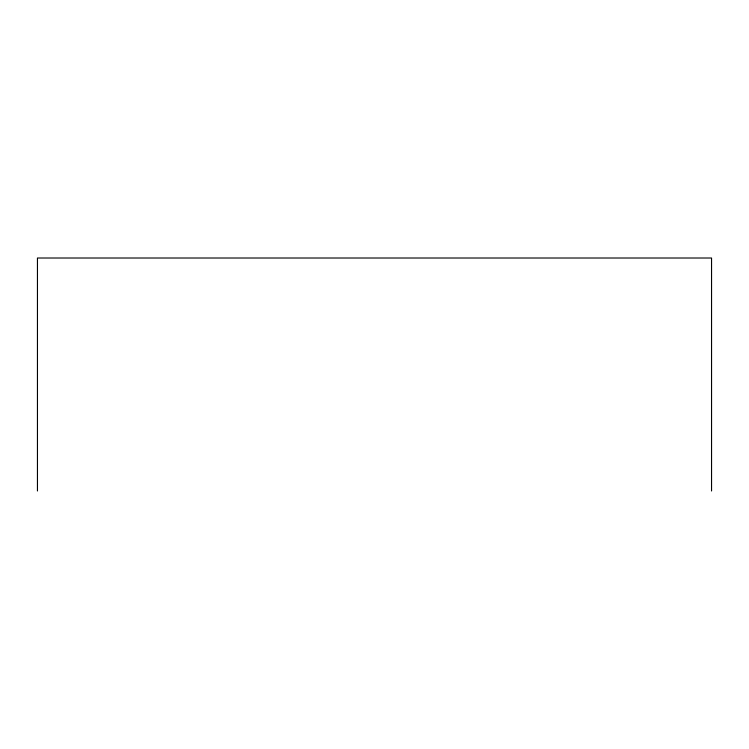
<?xml version="1.0" encoding="UTF-8"?>
<svg xmlns="http://www.w3.org/2000/svg" width="749" height="749" viewBox="0 0 749 749"><rect width="100%" height="100%" fill="white"/><g stroke="black" fill="none" stroke-linecap="round" stroke-linejoin="round"><path stroke-width="1.12" d="M711.55 490.988L711.55 258.012L37.45 258.012L37.45 490.988"/></g></svg>
